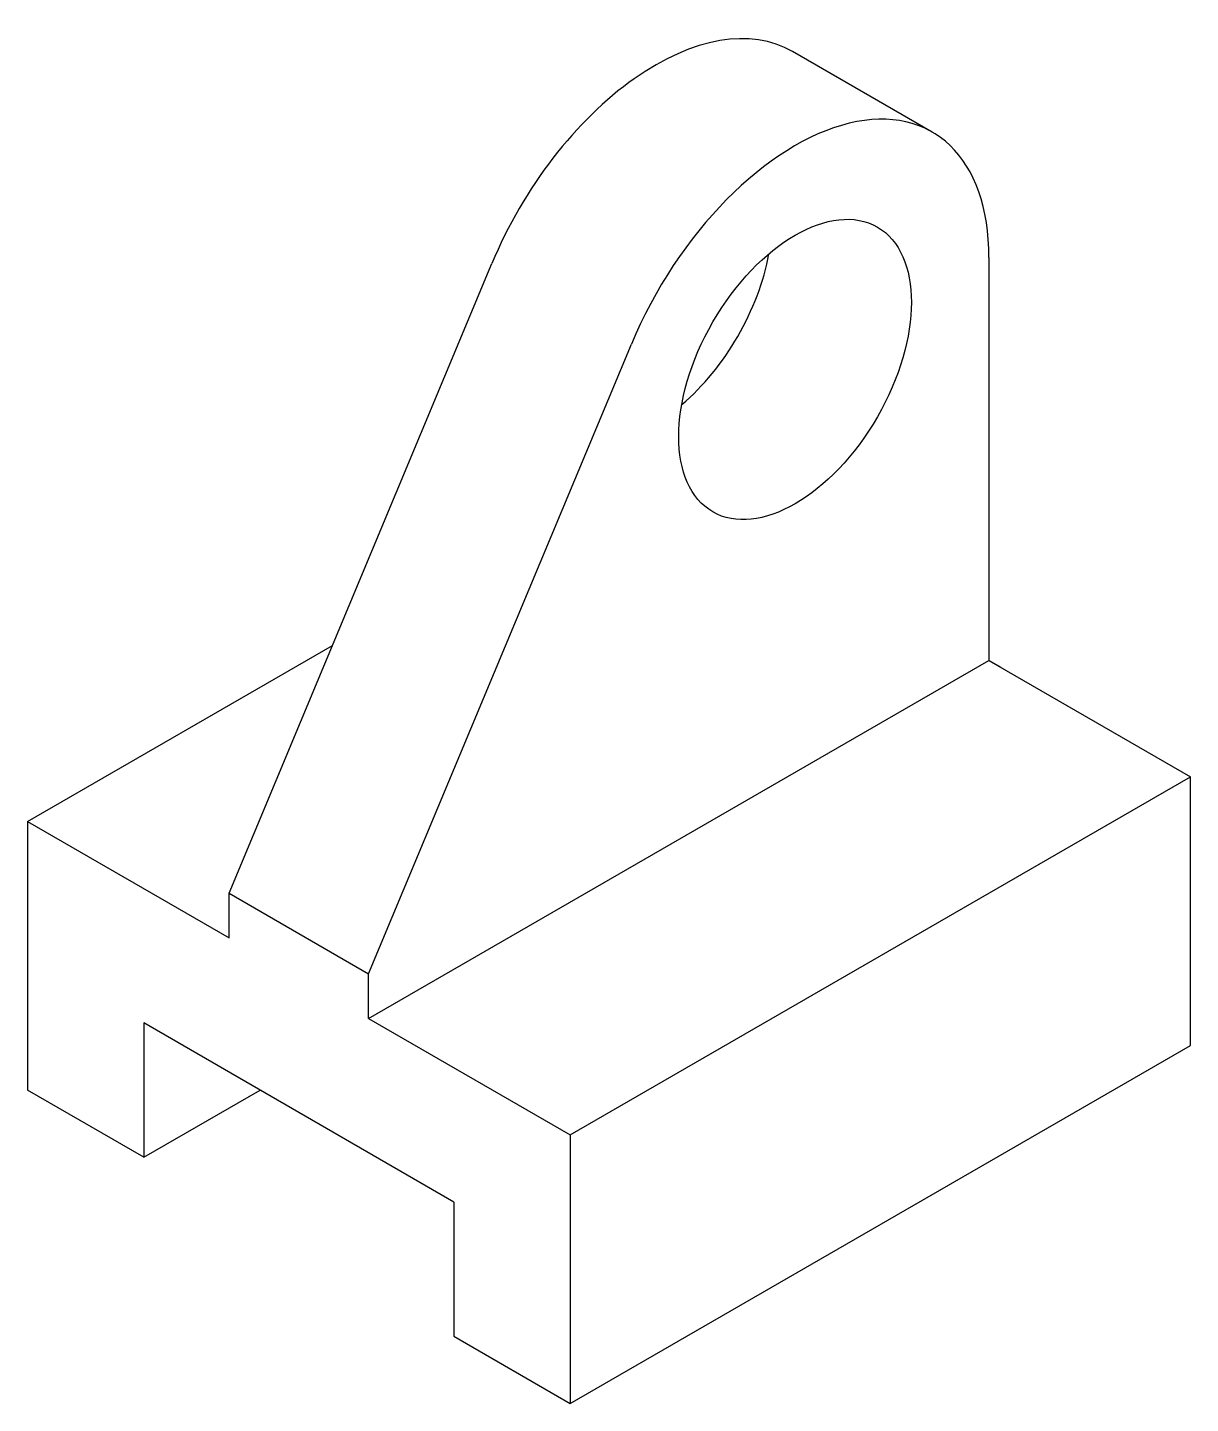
# Model space of a CAD drawing. Header units: inches. Extents: x 53 to 183, y -3 to 151.
import ezdxf

# ---------------------------------------------------------------- set-up
doc = ezdxf.new("R2010")
doc.units = ezdxf.units.IN
doc.header["$MEASUREMENT"] = 0

msp = doc.modelspace()

# ---------------------------------------------------------------- linework, layer by layer
for p, q in [((154.39, 139.43), (138.8, 148.43)), ((75.86, 54.41), (105.21, 124.75)), ((160.73, 125.41), (160.73, 80.41)), ((91.44, 45.41), (120.8, 115.75)), ((53.34, 62.41), (87.4, 82.07)), ((91.44, 40.41), (160.73, 80.41)), ((160.73, 80.41), (183.24, 67.41)), ((162.09, 79.62), (160.73, 80.41)), ((162.09, 79.62), (162.09, 79.62)), ((113.96, 27.41), (183.24, 67.41)), ((183.24, 37.41), (183.24, 67.41)), ((53.34, 62.41), (53.34, 32.41)), ((53.34, 62.41), (75.86, 49.41)), ((75.86, 49.41), (75.86, 54.41)), ((75.86, 54.41), (91.44, 45.41)), ((91.44, 40.41), (91.44, 45.41)), ((91.44, 40.41), (113.96, 27.41)), ((66.33, 39.91), (66.33, 24.91)), ((100.97, 19.91), (66.33, 39.91)), ((113.96, -2.59), (183.24, 37.41)), ((66.33, 24.91), (53.34, 32.41)), ((66.33, 24.91), (79.32, 32.41)), ((113.96, 27.41), (113.96, -2.59)), ((100.97, 19.91), (100.97, 4.91)), ((100.97, 4.91), (113.96, -2.59))]:
    msp.add_line(p, q)
for centre, major_axis, start_param, end_param in [((123.49, 121.91), (-15.31, -26.52), 3.141593, 4.932222), ((139.08, 112.91), (-15.31, -26.52), 2.356194, 4.932222), ((123.49, 121.91), (-9.19, -15.91), 1.013198, 2.128395)]:
    msp.add_ellipse(centre, major_axis=major_axis, ratio=0.57735, start_param=start_param, end_param=end_param)
msp.add_ellipse((139.08, 112.91), major_axis=(-9.19, -15.91), ratio=0.57735)

doc.saveas('drawing.dxf')
